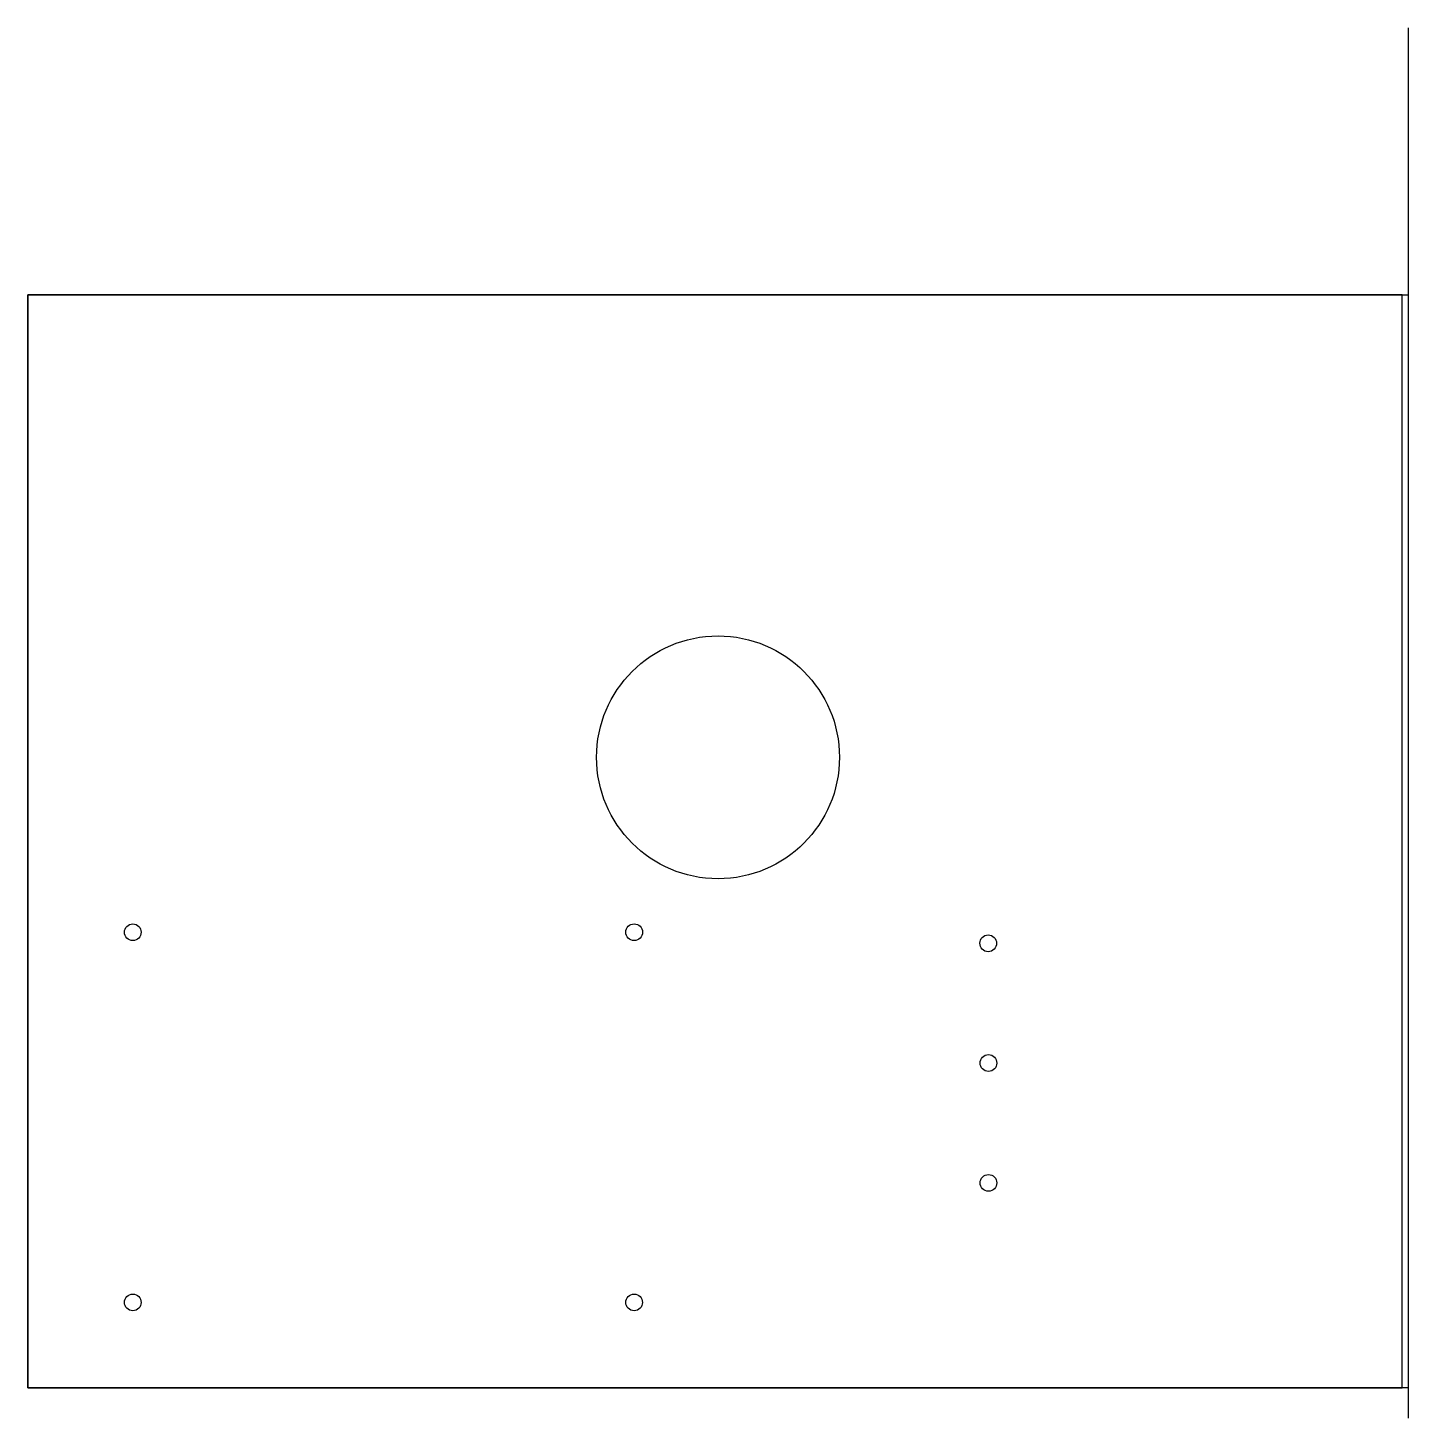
# Model space of a CAD drawing. Header units: millimetres. Extents: x -114 to 114, y -109 to 120.
import ezdxf

# ---------------------------------------------------------------- set-up
doc = ezdxf.new("R2010")
doc.units = ezdxf.units.MM
doc.layers.get('0').update_dxf_attribs({"linetype": 'CONTINUOUS'})

msp = doc.modelspace()

# ---------------------------------------------------------------- linework, layer by layer
msp.add_line((113.65, 120.15), (113.65, -108.85))
for points in [[(-113.65, 76.15), (113.65, 76.15), (113.65, -103.85), (-113.65, -103.85)], [(112.65, 76.15), (-113.65, 76.15), (-113.65, -103.85), (112.65, -103.85)]]:
    msp.add_lwpolyline(points, close=True)
for centre, radius in [((0, 0), 20), ((0, 0), 20), ((-96.36, -28.81), 1.37), ((-13.81, -28.81), 1.38), ((44.5, -30.63), 1.38), ((44.53, -50.35), 1.38), ((44.53, -70.1), 1.38), ((-96.36, -89.77), 1.37), ((-13.81, -89.77), 1.37)]:
    msp.add_circle(centre, radius)

doc.saveas('drawing.dxf')
